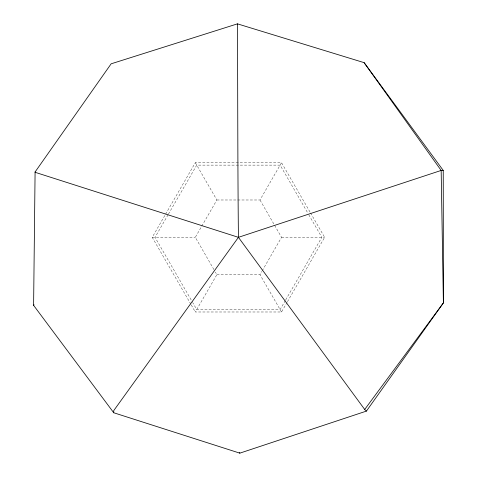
<?xml version="1.0" encoding="UTF-8"?>
<svg xmlns="http://www.w3.org/2000/svg" width="477" height="477" viewBox="0 0 477 477"><rect width="100%" height="100%" fill="white"/><g stroke="black" fill="none" stroke-linecap="round" stroke-linejoin="round"><path stroke-width="0.36" stroke-dasharray="2.38 1.79" d="M190.866 304.266L152.223 237.331L165.227 214.805M165.597 214.161L195.326 162.675L281.525 162.675L310.139 212.235M168.071 214.763L155.037 237.331L192.267 301.81M168.441 214.119L196.733 165.12L280.118 165.12L308.041 213.475M213.893 269.523L195.308 237.331L216.868 199.988L195.326 162.675M287.1 302.335L281.525 311.988L195.326 311.988L216.868 274.674L215.377 272.099M237.683 199.988L259.983 199.988L281.525 162.675M281.525 311.988L259.983 274.674L261.843 271.455M262.213 270.811L281.543 237.331L259.983 199.988M285.329 300.522L280.118 309.549L196.733 309.549L192.636 302.454M285.705 299.878L321.814 237.331L308.41 214.119M287.47 301.691L324.628 237.331L310.509 212.879M216.868 199.988L236.938 199.988M152.223 237.331L195.308 237.331M281.543 237.331L324.628 237.331M216.868 274.674L259.983 274.674M191.235 304.91L195.326 311.988"/><path stroke-width="0.72" d="M33.605 305.358L35.089 171.976L111.141 63.811L237.451 23.85L364.124 62.654L443.246 170.438L443.395 302.901L366.414 411.108L239.824 453.15L113.735 412.754L33.605 305.358L34.064 304.767M237.451 23.85C237.808 95.018 237.683 166.169 238.428 237.331L113.735 410.614L113.735 412.754M366.414 411.108L364.696 409.469L443.395 302.901L441.159 170.438L364.124 62.654M35.089 171.976L35.089 172.292L238.428 237.331L441.159 170.438L443.246 170.438M238.428 237.331L364.696 409.469M239.406 452.53L239.824 453.15"/></g></svg>
